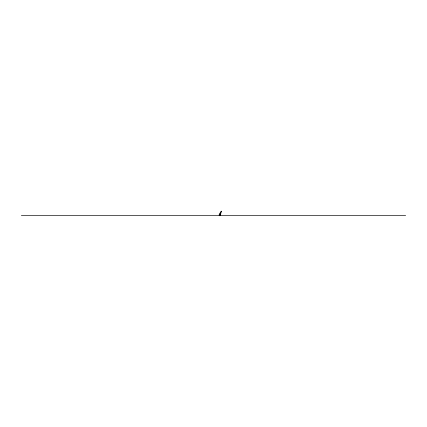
<?xml version="1.0" encoding="UTF-8"?>
<svg xmlns="http://www.w3.org/2000/svg" width="427" height="427" viewBox="0 0 427 427"><rect width="100%" height="100%" fill="white"/><g stroke="black" fill="none" stroke-linecap="round" stroke-linejoin="round"><path stroke-width="0.64" d="M219.11 215.005L219.937 215.384L221.383 211.205M219.9 215.368L220.519 213.084M219.313 215.096L219.734 215.288M221.33 211.184L219.147 215.021L220.471 213.057M220.092 212.854L220.93 213.238M219.489 215.133L219.254 215.816L221.218 211.493M219.216 215.053L219.675 214.85L219.825 215.331M219.777 215.24L219.323 215.027M21.35 215.47L405.65 215.47M219.377 214.957L219.686 215.395L219.377 214.957"/></g></svg>
